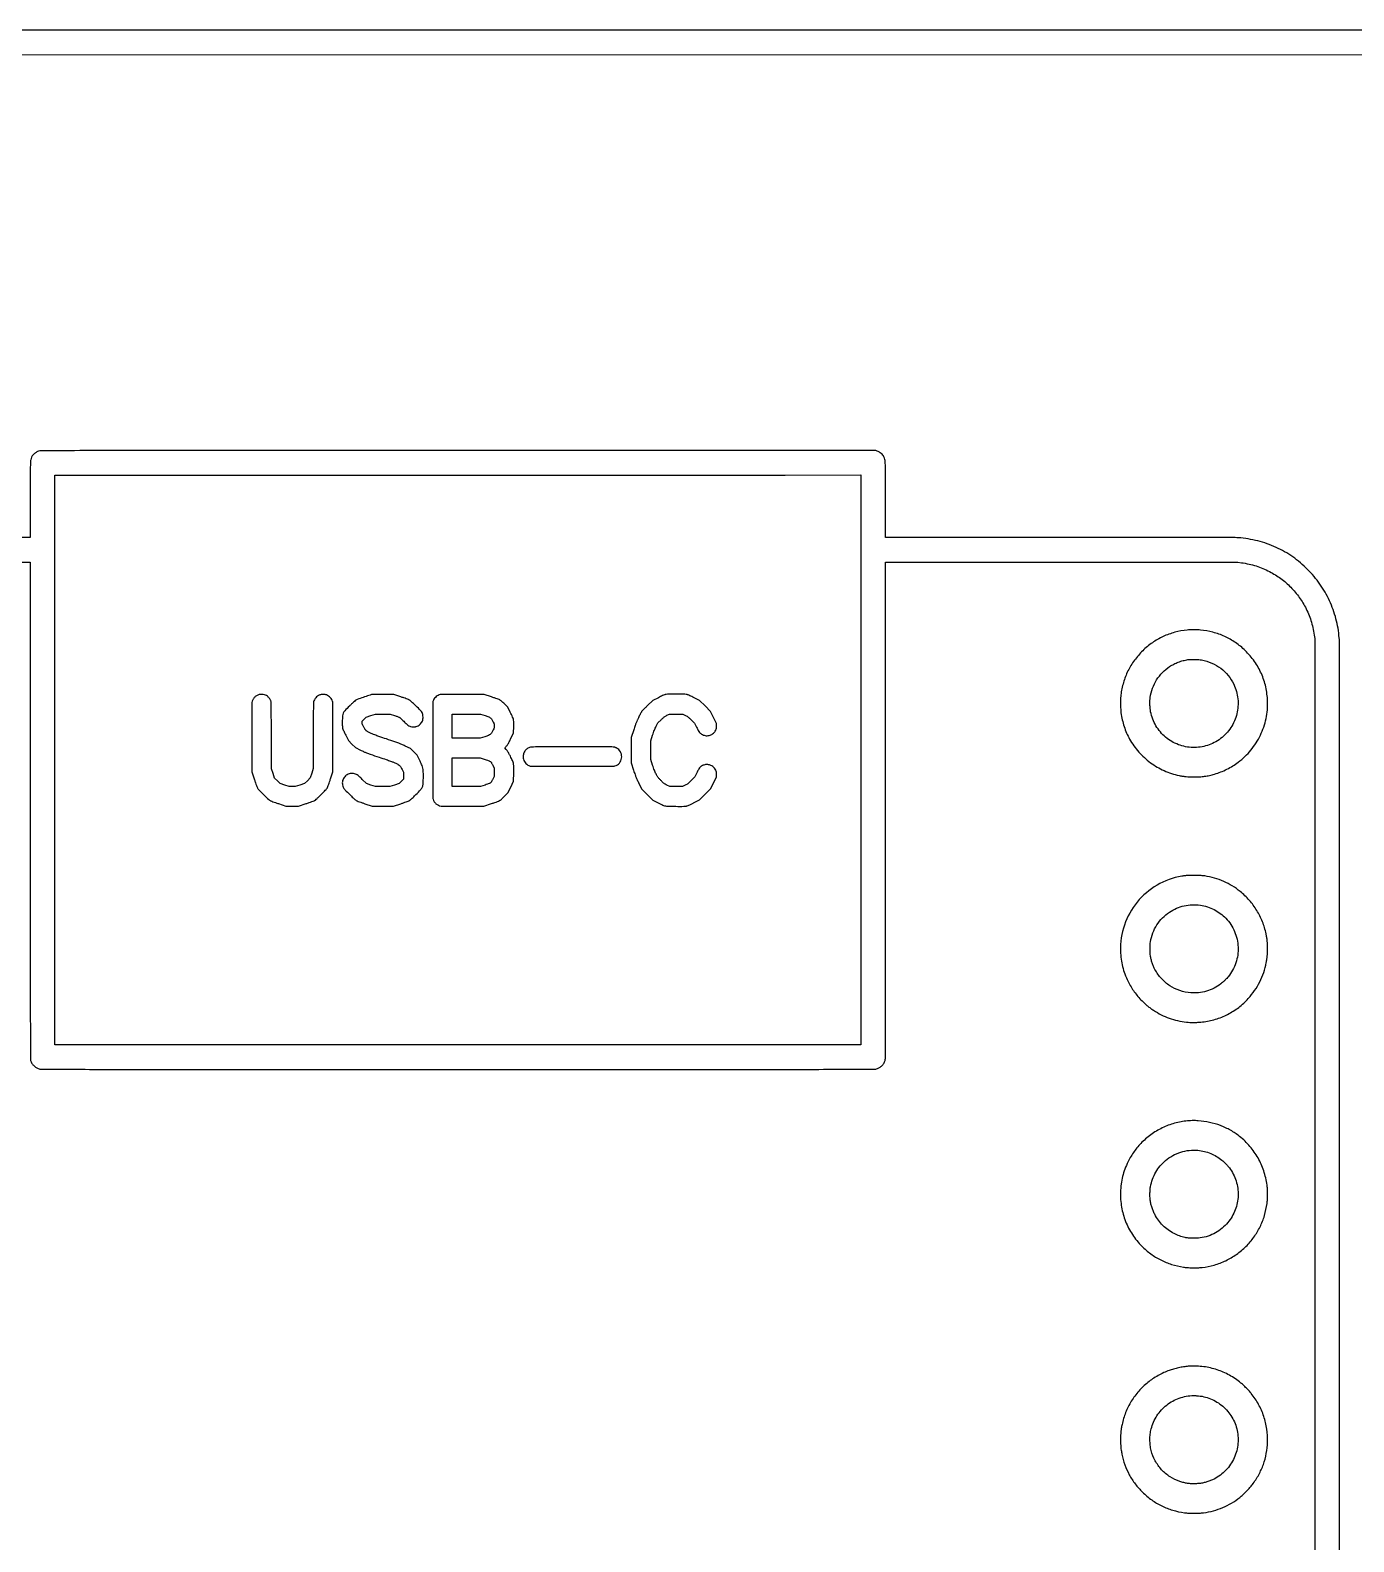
# Model space of a CAD drawing. Extents: x 980 to 25457, y 984 to 49020.
# Drawn here: x 5733 to 11298, y 42665 to 49020 of the extents above; entities that cross this region are included whole.
import ezdxf

# ---------------------------------------------------------------- set-up
doc = ezdxf.new("R2010")
doc.units = 0

msp = doc.modelspace()

# ---------------------------------------------------------------- linework, layer by layer
for points in [[(25353.176636, 36563.461695, -0.000001), (25352.040197, 20064.737908)], [(981.025332, 39243.286233, 0.000001), (980.725995, 36638.380945, 0.000022), (980.440705, 32466.957132, 0.000002), (980.203828, 20941, 0.000003), (980.107189, 12237.212398, 0.000012), (980.209361, 6804.802998)], [(1083.221486, 6831.128539, -0.000012), (1083.127559, 12273.089819, -0.000003), (1083.236026, 20942, -0.000002), (1083.488164, 32350.921193, -0.000022), (1083.779877, 36579.793336, -0.000001), (1084.083373, 39239.060792, -0.032823)], [(1895.500479, 7922.608607, -0.000003), (1895.516153, 10549.853821, -0.000001), (1895.574114, 14934.526042, -0.000001), (1895.654924, 19974.475505, -0.000001), (1895.750479, 25038.650259)], [(25455.283853, 8026.2, 0.000006), (25455.447111, 13939.785085, 0.000004), (25455.5, 20957, 0.000003), (25455.451202, 30583.274766, 0.000015), (25455.249846, 35648.33495)], [(23837.04827, 49018.908979, 0.000001), (21675.802621, 49019.17901, 0.000024), (18681.279442, 49019.402857, 0.000005), (13233.5, 49019.49605, 0.000002), (9165.520775, 49019.509787, 0.000004), (5739.221875, 49019.480206), (2624.651725, 49019.429796, 0.006065)], [(24540.017364, 25078.057967, 0.000003), (24540.072189, 18212.977995, 0.000025)], [(1792.666637, 28542.695892, 0.000006), (1792.411049, 24569.503036, 0.000003), (1792.195825, 19883.965567, 0.000004), (1792.047621, 15244.749166, 0.000006), (1792, 11426.463451)], [(24642.699465, 18970.575659, 0.000004), (24643, 25073.957926)], [(23728.367996, 45337.206403, 0.000002), (23728.354216, 42876.105371, 0.000002), (23728.361756, 40416.175094, 0.019036)], [(2708.027317, 40429.777448, 0.000002), (2708.046285, 42874.87655, 0.000002), (2708.048936, 45320.157135, 0.014115)], [(23830.974531, 40438.62303, -0.000002), (23830.960256, 42874.830485, -0.000002), (23830.963185, 45310.710508, -0.013332)], [(3927.081819, 39607.186035, -0.000009), (3927.030834, 42062.5, -0.000015), (3927.083211, 44019.818284, -0.000043), (3927.273896, 45364.109638, -0.000001), (3927.523559, 46447.438301, -0.02098)], [(4998.25, 46783.831897), (5733, 46784), (5733, 45739.181501, 0.000033), (5733.04104, 45113.616561, 0.000347), (5733.251681, 44858.332997, 0.000076), (5733.522526, 44696.342905, 0.071086), (5734.595379, 44688.931501, 0.031904), (5736.982612, 44682.38104, 0.035002), (5740.123171, 44676.396011, 0.034813), (5744.084709, 44670.879818, 0.030911), (5748.923634, 44665.729275, 0.028696), (5754.527444, 44661.03405, 0.03534), (5760.269907, 44657.358337, 0.035839), (5766.40299, 44654.567206, 0.030989), (5773.175045, 44652.520659, 0.057708), (5781.553716, 44651.542377, 0.000024), (6073.318739, 44651.281111, 0.000191), (6518.372388, 44651.073924, 0.000021), (7530.5, 44651.032145, 0.000023), (8512.528268, 44651.07882, 0.000178), (8971.765752, 44651.285426, 0.00002), (9279.595097, 44651.546215, 0.052038), (9288.173668, 44652.449164, 0.068608), (9301.267774, 44657.167459, 0.066694), (9312.736765, 44665.287016, 0.066524), (9321.687811, 44676.160946, 0.067642), (9327.408402, 44688.944236, 0.071087), (9328.484825, 44696.380073, 0.000077), (9328.754994, 44857.966724, 0.000348), (9328.964342, 45112.863846, 0.000033), (9329.001905, 45739.202855), (9328.996246, 46784.017239), (10069.748123, 46783.733276), (10810.5, 46783.449313), (10825.5, 46781.257744, -0.017736), (10858.122079, 46775.303118, -0.022542), (10887.690016, 46767.402892, -0.023019), (10915.914119, 46757.029988, -0.019934), (10944.485394, 46743.645822, -0.039611), (10991.600284, 46714.295003, -0.039627), (11033.49025, 46677.884939, -0.039523), (11069.208345, 46635.224314, -0.03896), (11097.960231, 46587.276856, -0.02115), (11110.458555, 46559.288898, -0.022135), (11120.339276, 46530.762074, -0.021678), (11127.825705, 46500.923273, -0.018625), (11133.148811, 46469, -0.031925), (11133.993813, 46455.846277, -0.000004), (11134.249326, 45644.805307, -0.000067), (11134.453277, 44464.196793, -0.00001), (11134.5, 42062, -0.000007), (11134.463031, 39280.038865, -0.000094)], [(4262.779968, 46783.474176, -0.000002), (4478.157812, 46783.618324, -0.000068)], [(9610.271132, 37341.536806, -0.000009), (7531, 37341.5, -0.000009), (5451.728868, 37341.536806, -0.000127)], [(5795.483162, 37238.548716, 0.000014), (7531, 37238.5, 0.000009), (9599.541285, 37238.537325, 0.000125)], [(2604.461959, 44426.350923, -0.000012), (2604.5, 42876, -0.000018), (2604.451435, 41557.536985, -0.000112)], [(11238.057044, 42062.345424), (11238.072115, 46439.017179, 0.020738), (11236.983929, 46465.244163, 0.043059), (11223.287912, 46545.511941, 0.04443), (11196.123317, 46621.370684, 0.044538), (11156.058671, 46691.072009, 0.043701), (11104.056201, 46753.056201, 0.044099), (11041.496297, 46805.457096, 0.045206), (10971.213986, 46845.583119, 0.044996), (10894.55186, 46872.570802, 0.042886), (10813.050106, 46885.960728, 0.018882), (10799.855564, 46886.4803, 0.000053), (10622.532731, 46886.745074, 0.00026), (10395.572676, 46886.942189, 0.000087), (10064.289202, 46887), (9328.978192, 46887), (9329.010784, 47048.25, 0.000278), (9328.967988, 47169.021128, 0.008488), (9328.427841, 47199.216862, 0.036201), (9326.75392, 47214.767184, 0.07696), (9322.805525, 47226.174521, 0.051715), (9317.827901, 47233.6059, 0.04329), (9311.149636, 47240.356092, 0.042197), (9303.214578, 47246.019619, 0.04317), (9294.5, 47250.221231), (9288.5, 47252.5), (7533.57018, 47252.5, 0.000029), (6655.059061, 47252.448246, 0.000138), (6150.081451, 47252.249006, 0.000008), (5779.519662, 47251.994146, 0.050171), (5772.845926, 47251.318057, 0.065943), (5763.006423, 47247.915705, 0.046754), (5753.085156, 47241.722475, 0.046759), (5744.488592, 47233.794803, 0.066012), (5738.607828, 47225.209462, 0.078184), (5735.058555, 47214.231031, 0.031247), (5733.568361, 47198.452666, 0.007655), (5733.063958, 47167.666312, 0.000268), (5733, 47048.327084), (5733, 46887.017171), (4989.25, 46886.700333, 0.000068)], [(3927.550616, 37681.49543, -0.000007), (3927.290133, 38455.708212, -0.000071)], [(4252.900466, 37239.00771, 0.000007), (4889.194676, 37238.750974, 0.000084)]]:
    msp.add_lwpolyline(points, format="xyb")
msp.add_lwpolyline([(2686.03872, 48916.948282), (13227.892158, 48916.783512)])
for points in [[(9226, 45952.5), (9226, 44755), (7531, 44755), (5836, 44755), (5836, 45951.999638), (5836, 47148.999276), (7212.75, 47149.25, 0.000013), (7763.215338, 47149.364278, 0.000016), (8278.565625, 47149.500406, 0.000013), (8712.098617, 47149.63966, 0.000109), (8907.75, 47149.750362), (9226, 47150)], [(10597.578067, 46497.872127, 0.041802), (10545.695924, 46488.464308, 0.04297), (10496.598879, 46470.607912, 0.042976), (10451.282681, 46444.624962, 0.041838), (10410.635632, 46411.068366, 0.041257), (10375.81147, 46370.925524, 0.043437), (10348.720347, 46326.267473, 0.043298), (10329.683491, 46277.464631, 0.040478), (10318.804006, 46225, 0.025116), (10317.708619, 46210.090422, 0.007682), (10317.533356, 46187.483984, 0.00768), (10318.052579, 46164.88404, 0.02514), (10319.374778, 46150, 0.021812), (10324.808956, 46120.552834, 0.022834), (10332.724903, 46092.145467, 0.023312), (10343.01022, 46065.151552, 0.02517), (10355.535095, 46039.934315, 0.052633), (10394.230849, 45985.327027, 0.053727), (10443.233645, 45940.422131, 0.053841), (10500.576946, 45907.065173, 0.053285), (10563.917786, 45886.578759, 0.011053), (10579.704277, 45883.636922, 0.016818), (10593.536956, 45881.849549, 0.015662), (10608.155199, 45880.919341, 0.008057), (10626.5, 45880.623729, 0.013855), (10650.155367, 45881.27935, 0.020305), (10670.876467, 45883.275147, 0.020692), (10691.070593, 45886.908211, 0.01522), (10713.105592, 45892.530393, 0.02468), (10738.768256, 45901.309154, 0.021276), (10764.77533, 45912.970032, 0.021237), (10789.751679, 45926.826673, 0.024301), (10812.324676, 45942.189414, 0.059692), (10865.702828, 45993.475129, 0.059649), (10905.469818, 46055.930579, 0.059833), (10929.277777, 46125.823738, 0.060755), (10935.691452, 46199, 0.046364), (10928.086959, 46258.746693, 0.049425), (10909.653914, 46314.739341, 0.049362), (10880.563666, 46366.087695, 0.046022), (10841.359651, 46412.063378, 0.042598), (10800.814041, 46445.364226, 0.043412), (10755.458333, 46471.074263, 0.04313), (10706.059525, 46488.699445, 0.040944), (10653.5, 46497.974324, 0.017211), (10641.883649, 46498.653553, 0.006454), (10625.5709, 46498.8343, 0.00646), (10609.246852, 46498.593548, 0.017041)], [(10657.811064, 46372.633163, -0.055911), (10700.733819, 46359.478505, -0.059898), (10738.606574, 46337.352067, -0.060376), (10769.909957, 46307.058622, -0.058394), (10793.480114, 46269.839496, -0.086132), (10810.72047, 46208.977271, -0.085868), (10806.473539, 46145.796433, -0.085888), (10781.249382, 46087.726866, -0.086226), (10738.005465, 46041.601522, -0.083722), (10682.863569, 46012.995681, -0.084478), (10621.56529, 46004.173613, -0.084424), (10560.766379, 46016.123034, -0.083472), (10507.06843, 46047.518744, -0.043301), (10484.832172, 46069.612253, -0.042357), (10466.550569, 46095.360927, -0.042119), (10452.782723, 46123.968026, -0.04178), (10443.959088, 46154.554728, -0.028467), (10442.081154, 46167.839981, -0.014586), (10441.166991, 46184.647786, -0.014587), (10441.23458, 46201.514804, -0.027907), (10442.437652, 46215, -0.051019), (10452.123114, 46253.455852, -0.053383), (10469.299265, 46288.533546, -0.053449), (10493.489882, 46319.142735, -0.051382), (10523.917641, 46344.385255, -0.030061), (10541.289982, 46354.558063, -0.026685), (10560.450704, 46363.02944, -0.026542), (10580.519622, 46369.454854, -0.028845), (10600.609129, 46373.508602, -0.029142), (10612.446555, 46374.495396, -0.010052), (10629.622949, 46374.577836, -0.009886), (10646.667902, 46373.979759, -0.03272)], [(6695, 46226.461181, 0.069348), (6684.08874, 46221.708629, 0.073087), (6675.110474, 46214.22014, 0.072712), (6668.631438, 46204.428312, 0.067589), (6665.024092, 46192.945918, 0.040263), (6664.47474, 46186.78585, 0.000759), (6664.250384, 46154.471033, 0.001431), (6664.137493, 46110.398076, 0.000442), (6664.216169, 46044), (6664.510932, 45901.5), (6675.604642, 45868.969049, 0.003084), (6680.040797, 45856.21858, 0.004254), (6684.192147, 45844.828157, 0.002727), (6687.809521, 45835.317682, 0.051115), (6689.260302, 45832.469049, 0.052565), (6694.801527, 45825.591804, 0.002696), (6715.113372, 45805.411756, 0.00208), (6736.04432, 45785.01019, 0.074136), (6741.549297, 45781.076573, 0.028924), (6744.372578, 45779.83403, 0.00157), (6753.500882, 45776.464391, 0.002442), (6764.398466, 45772.540701, 0.00178), (6776.549297, 45768.281327), (6807.5, 45757.555365), (6834, 45757.527682), (6860.5, 45757.5), (6893, 45768.388416, 0.002512), (6905.740943, 45772.728303, 0.003471), (6917.128125, 45776.759749, 0.002194), (6926.655602, 45780.254768, 0.042408), (6929.5, 45781.596455, 0.054732), (6932.016291, 45783.449951, 0.002928), (6939.286118, 45790.223578, 0.004559), (6947.828511, 45798.425266, 0.003304), (6957.197422, 45807.70804, 0.002319), (6969.90782, 45820.588072, 0.011515), (6976.849858, 45828.023375, 0.020092), (6981.018794, 45833.096275, 0.058557), (6983.309919, 45837, 0.017353), (6984.72826, 45840.560838, 0.001585), (6987.92002, 45849.55, 0.002049), (6991.6495, 45860.300768, 0.001603), (6995.612497, 45872), (7005.5, 45901.5), (7005.5, 46047.5, 0.00031), (7005.450623, 46127.168282, 0.002015), (7005.239325, 46167.265565, 0.001618), (7004.918365, 46192.867944, 0.066799), (7004.097298, 46198.331224, 0.06435), (7000.501873, 46206.578863, 0.052134), (6994.703548, 46214.305289, 0.05172), (6987.375464, 46220.725822, 0.060701), (6979.252085, 46225.109805, 0.056783), (6972.584519, 46226.884832, 0.036019), (6964.558839, 46227.485731, 0.036098), (6956.564954, 46226.929763, 0.058825), (6950, 46225.189557, 0.060547), (6941.170215, 46220.393559, 0.058652), (6933.640443, 46213.577434, 0.059263), (6927.96474, 46205.273197, 0.064468), (6924.590347, 46196.097409, 0.049656), (6923.64899, 46188.569985, 0.003531), (6923.265684, 46167.419088, 0.002471), (6923.046656, 46131.618583, 0.000294), (6923, 46052.30319), (6923, 45915.50119), (6916.492492, 45895.977475), (6909.984984, 45876.45376), (6898.242492, 45864.839149), (6886.5, 45853.224537), (6866.499405, 45846.612269), (6846.49881, 45840), (6834.34125, 45840), (6822.18369, 45840), (6802.841845, 45846.623268), (6783.5, 45853.246537), (6771.977972, 45864.630259), (6760.455943, 45876.013981), (6753.977972, 45895.256991), (6747.5, 45914.5), (6747, 46055), (6746.5, 46195.5), (6744.177371, 46201.252085, 0.038027), (6741.604945, 46206.447001, 0.029224), (6738.059717, 46211.693707, 0.029558), (6733.992822, 46216.408385, 0.043282), (6729.852016, 46219.99224, 0.061942), (6722.136589, 46224.239171, 0.049023), (6712.981346, 46226.886592, 0.049292), (6703.545831, 46227.690736, 0.064797)], [(7168.5, 46226.583953, 0.018486), (7156.968866, 46223.138868, 0.002449), (7132.89134, 46214.832797, 0.001348), (7107.800186, 46205.963243, 0.046532), (7102.118304, 46203.319659, 0.050429), (7099.415206, 46201.351915, 0.00342), (7092.359386, 46194.949863, 0.004875), (7084.05866, 46187.163335, 0.003635), (7075.049473, 46178.419278, 0.009376), (7055.542882, 46158.475247, 0.080824), (7048.594368, 46148.192512, 0.093668), (7045.729797, 46136.792135, 0.014581), (7045.024446, 46113.460099, 0.003238), (7045.086531, 46101.993777, 0.009813), (7045.332406, 46094.194518, 0.014054), (7045.77541, 46088.615964, 0.03688), (7046.49813, 46084.668488, 0.038308), (7047.679025, 46081.23637, 0.004642), (7050.915194, 46073.935753, 0.005491), (7054.942999, 46065.324643, 0.004498), (7059.431187, 46056.208389), (7070.866114, 46033.5), (7085.683057, 46018.909268), (7100.5, 46004.318536), (7121.5, 45993.527256, 0.008544), (7135.836593, 45986.467103, 0.018817), (7147.069174, 45981.679902, 0.009719), (7162.319895, 45976.185268, 0.000917), (7200, 45963.508449, -0.001341), (7229.94623, 45953.405293, -0.005205), (7248.416721, 45946.903237, -0.008234), (7260.983556, 45942.096066, -0.020238), (7270, 45938.044755, -0.018515), (7280.467273, 45932.329334, -0.05842), (7286.804464, 45927.476469, -0.061467), (7291.674598, 45921.426706, -0.022102), (7297.089072, 45911.765377), (7303, 45900.030753), (7303, 45885.745626), (7303, 45871.460499), (7293.736289, 45862.235307), (7284.472579, 45853.010115), (7265.015127, 45846.505057), (7245.557675, 45840), (7214.973764, 45840), (7184.389852, 45840), (7165.503055, 45846.538537), (7146.616257, 45853.077073), (7129.017187, 45870.372955, 0.008886), (7116.141791, 45882.584399, 0.037754), (7107.800335, 45889.134699, 0.058741), (7100.55154, 45892.843096, 0.049002), (7092.181933, 45895.048104, 0.116779), (7074.234856, 45893.738683, 0.11141), (7058.42669, 45884.53491, 0.110797), (7048.040764, 45869.385013, 0.114433), (7045.28364, 45851.432658, 0.051091), (7046.983376, 45841.961757, 0.079082), (7050.496919, 45834.449982, 0.040951), (7057.72369, 45825.461882, 0.005348), (7074.826567, 45807.815242, 0.002785), (7086.570038, 45796.086306, 0.009452), (7094.413848, 45788.626575, 0.013475), (7100.033285, 45783.752819, 0.051729), (7103.888995, 45781.203799, 0.029153), (7107.553739, 45779.556285, 0.002733), (7116.811142, 45776.08519, 0.0035), (7127.909761, 45772.08081, 0.002745), (7140, 45767.888558), (7170.5, 45757.5), (7215.5, 45757.507116), (7260.5, 45757.514231), (7290.5, 45767.765403, 0.002101), (7302.390734, 45771.884415, 0.002689), (7313.303125, 45775.782011, 0.002078), (7322.416997, 45779.135551, 0.022852), (7326, 45780.660721, 0.054965), (7329.824754, 45783.047753, 0.015839), (7335.166886, 45787.542331, 0.010346), (7342.759316, 45794.64121, 0.002673), (7354.699353, 45806.402434, 0.011645), (7374.91814, 45827.492583, 0.088135), (7382.275049, 45839.092484, 0.086442), (7385.252382, 45852.601178, 0.01099), (7385.925212, 45882.5, 0.005989), (7385.648065, 45906.689564, 0.047683), (7384.325979, 45917.77262, 0.053158), (7380.948777, 45927.955584, 0.008423), (7371.906167, 45947), (7359.763239, 45971.5), (7345.631619, 45985.643692), (7331.5, 45999.787384), (7309.5, 46010.515899, 0.008296), (7294.87276, 46017.35099, 0.01492), (7282.62743, 46022.3946, 0.008444), (7266.217512, 46028.272998, 0.001112), (7231.174273, 46040.075625, -0.001127), (7198.585506, 46051.052671, -0.006994), (7181.953859, 46056.957251, -0.01345), (7170.924613, 46061.38841, -0.017905), (7161.174273, 46066.035168, -0.008638), (7155.657475, 46069.033361, -0.009326), (7150.388439, 46072.147102, -0.008915), (7145.972511, 46074.978949, -0.043605), (7143.658712, 46076.83175, -0.04534), (7141.688827, 46079.087643, -0.015719), (7139.261885, 46082.667521, -0.014201), (7136.613857, 46087.126138, -0.010267), (7133.908712, 46092.234623, -0.006384), (7130.731972, 46098.749334, -0.026707), (7129.084401, 46102.785799, -0.042164), (7128.272994, 46105.965488, -0.041417), (7128, 46109.255473), (7128, 46114.541699), (7136.765203, 46123.266291), (7145.530406, 46131.990883), (7164.986366, 46138.495442), (7184.442325, 46145), (7215.61892, 46145), (7246.795515, 46145), (7264.647758, 46138.897187, -0.001779), (7271.632391, 46136.481698, -0.002503), (7277.843404, 46134.274021, -0.001463), (7283.064233, 46132.371522, -0.034316), (7284.5, 46131.728656, -0.06336), (7285.816331, 46130.796566, -0.00186), (7290.818732, 46126.16978, -0.003702), (7296.657357, 46120.647798, -0.002541), (7303.202066, 46114.301361, 0.010099), (7316.564825, 46101.729695, 0.049705), (7324.8851, 46095.594434, 0.076443), (7332.474058, 46092.5328, 0.045807), (7342.122285, 46091.17981, 0.012164), (7346.518149, 46091.076723, 0.023246), (7350.045319, 46091.243908, 0.027309), (7353.129025, 46091.705077, 0.027426), (7356.139586, 46092.499159, 0.051522), (7364.145859, 46096.033173, 0.049998), (7371.348275, 46101.1593, 0.050171), (7377.367756, 46107.59396, 0.052657), (7381.873844, 46115, 0.026334), (7383.295665, 46118.471546, 0.04593), (7384.047249, 46121.486941, 0.031294), (7384.390525, 46125.29475, 0.006535), (7384.486211, 46132, 0.038769), (7383.60602, 46143.513608, 0.101365), (7380.729509, 46151.253265, 0.053913), (7374.041654, 46159.771545, 0.005332), (7355.644799, 46178.220391, 0.003184), (7344.707705, 46188.821035, 0.008321), (7336.6751, 46196.255865, 0.010186), (7330.690806, 46201.397009, 0.050336), (7327, 46203.861787, 0.029861), (7323.403276, 46205.504821, 0.002796), (7314.303125, 46208.963519, 0.003582), (7303.390654, 46212.952484, 0.002808), (7291.5, 46217.127548), (7261.5, 46227.472303), (7217.5, 46227.675423, 0.00141), (7195.630218, 46227.7147, 0.005312), (7181.923814, 46227.555044, 0.006604), (7172.738991, 46227.229039, 0.051212)], [(7456.5, 46226.604453, 0.05867), (7447.846718, 46223.313773, 0.052353), (7439.827412, 46217.999889, 0.052325), (7433.082758, 46211.133081, 0.058465), (7428.196363, 46203.253147), (7425.5, 46197.5), (7425.240391, 45995.038967, 0.000182), (7425.130746, 45875.511304, 0.001738), (7425.280108, 45824.430539, 0.001703), (7425.580954, 45793.755421, 0.066719), (7426.571699, 45787.038967, 0.07334), (7431.349638, 45776.513075, 0.071283), (7439.000464, 45767.698809, 0.070566), (7448.896049, 45761.318036, 0.069503), (7460.226649, 45757.899318, 0.035882), (7465.318981, 45757.478129, 0.000919), (7488.335875, 45757.27208, 0.001784), (7517.097774, 45757.170094, 0.000891), (7553.5, 45757.235749), (7640.5, 45757.547629), (7673.030951, 45768.62299, 0.003022), (7685.781434, 45773.05014, 0.004169), (7697.171843, 45777.189549, 0.002667), (7706.684684, 45780.794601, 0.050233), (7709.530951, 45782.233108, 0.041563), (7711.81405, 45783.973847, 0.005069), (7716.446592, 45788.243312, 0.005981), (7721.848753, 45793.447511, 0.004901), (7727.5, 45799.133932), (7741.5, 45813.5), (7753.5, 45837.860108), (7765.5, 45862.220217), (7765.797437, 45898.191019, 0.001422), (7765.907073, 45918.401519, 0.008741), (7765.751924, 45928.813383, 0.01679), (7765.322854, 45935.309208, 0.045876), (7764.44887, 45939.823879, 0.032789), (7763.226619, 45943.188267, 0.004156), (7760.060984, 45950.232814, 0.004861), (7756.147577, 45958.537503, 0.004024), (7751.822799, 45967.307579, 0.003545), (7745.560941, 45979.535594, 0.01635), (7741.656806, 45986.465374, 0.026623), (7738.323274, 45991.348531, 0.026013), (7734.465421, 45995.889509), (7728.088109, 46002.649796), (7734.132077, 46008.574898, 0.032327), (7737.963403, 46012.850095, 0.031855), (7741.232177, 46017.603748, 0.016485), (7745.277954, 46024.909808, 0.002474), (7752.838023, 46039.874038), (7765.5, 46065.248077), (7765.759677, 46092.874038, 0.006225), (7765.694554, 46114.218797, 0.056049), (7764.507826, 46123.47723, 0.052746), (7761.291241, 46132.431742, 0.005166), (7751.074461, 46153.022596), (7740.648922, 46173.5), (7726.574461, 46187.618345, 0.006503), (7720.609124, 46193.448629, 0.009374), (7715.170538, 46198.4365, 0.009106), (7710.611652, 46202.317407, 0.054284), (7708, 46204.023135, 0.028768), (7704.921192, 46205.370756, 0.00185), (7695.715625, 46208.745314, 0.002699), (7684.701943, 46212.669405, 0.002006), (7672.5, 46216.887886), (7641.5, 46227.466191), (7551.5, 46227.663535, 0.000615), (7506.109684, 46227.707264, 0.00272), (7479.395537, 46227.554808, 0.002347), (7461.466432, 46227.270743, 0.056473)], [(8402.5, 46226.582381, 0.042134), (8399.41578, 46225.530328, 0.003999), (8392.133263, 46222.26988, 0.005088), (8383.506962, 46218.218045, 0.003988), (8374.230256, 46213.653378), (8350.960512, 46201.971903), (8328.470102, 46180.350048, 0.003613), (8318.405621, 46170.533317, 0.007653), (8310.781271, 46162.753826, 0.008553), (8305.23853, 46156.718931, 0.045441), (8302.582552, 46153.114096, 0.013341), (8300.734272, 46149.867116, 0.002513), (8297.546101, 46143.828687, 0.002685), (8293.893932, 46136.733751, 0.002458), (8290.207641, 46129.387818, 0.008967), (8285.061822, 46118.52091, 0.012482), (8280.876752, 46108.604434, 0.009613), (8276.470287, 46096.723793, 0.003069), (8270.364935, 46078.887818), (8259.5, 46046.5), (8259.5, 45993), (8259.5, 45939.5), (8269.887206, 45908.5, 0.003284), (8276.207678, 45890.040278, 0.012402), (8280.525532, 45878.612327, 0.014027), (8285.138241, 45868.117514, 0.005101), (8292.241943, 45853.5), (8304.209474, 45829.5), (8327.354737, 45806.379859), (8350.5, 45783.259718), (8373.850215, 45771.556663, 0.003985), (8384.825567, 45766.164869, 0.009151), (8393.192614, 45762.323897, 0.011476), (8399.563354, 45759.711804, 0.039344), (8403.850215, 45758.444167, 0.048579), (8413.876145, 45757.318772, 0.002327), (8447.637624, 45756.979583, 0.00252), (8481.18244, 45756.967765, 0.043314), (8492.11351, 45757.968138, 0.051269), (8495.735457, 45759.01076, 0.008256), (8502.513014, 45761.870242, 0.007767), (8511.346503, 45765.935291, 0.003784), (8522.5, 45771.383611), (8547.5, 45783.830946), (8571.008566, 45807.665473), (8594.517132, 45831.5), (8606.508566, 45855.86322), (8618.5, 45880.22644), (8618.5, 45891.384247, 0.006742), (8618.407042, 45898.278292, 0.038927), (8618.026081, 45901.900808, 0.051532), (8617.125129, 45904.969543, 0.017234), (8615.203129, 45909.238951, 0.057259), (8609.849263, 45917.557607, 0.060045), (8602.823585, 45924.296889, 0.059791), (8594.369311, 45929.196144, 0.055948), (8584.805476, 45932.091746, 0.044064), (8578.588195, 45932.678786, 0.041278), (8572.223572, 45932.191326, 0.039722), (8565.796818, 45930.629815, 0.034793), (8559.394999, 45928.018404, 0.052807), (8552.846493, 45923.891014, 0.058163), (8547.541378, 45918.599689, 0.040271), (8542.26646, 45910.721553, 0.011861), (8535.473082, 45897.854971), (8526.829933, 45880.5), (8512.164967, 45865.673156, -0.004063), (8503.011862, 45856.568208, -0.025391), (8498.063589, 45852.194308, -0.036839), (8493.485814, 45849.066201, -0.014489), (8486.766657, 45845.423156), (8476.033313, 45840), (8449.00128, 45840), (8421.969247, 45840), (8410.234623, 45845.922438, -0.011543), (8402.868673, 45849.855934, -0.036859), (8398.232323, 45852.941832, -0.028012), (8393.482068, 45857.082561, -0.004601), (8384.836385, 45865.672438, -0.004701), (8376.16018, 45874.619439, -0.029873), (8372.077887, 45879.457222, -0.035991), (8368.922928, 45884.387794, -0.008659), (8364.439797, 45893, -0.012939), (8360.988949, 45900.392093, -0.008787), (8357.429314, 45908.970991, -0.007787), (8353.729879, 45918.794537, -0.005443), (8349.853412, 45929.976567), (8342, 45953.453134), (8342, 45993), (8342, 46032.546866), (8349.853655, 46056.023433, -0.005348), (8353.8379, 46067.523035, -0.008488), (8357.520527, 46077.271357, -0.009698), (8361.101996, 46085.800092, -0.012067), (8364.773087, 46093.575842), (8371.838863, 46107.651683), (8385.664915, 46120.940603, -0.005118), (8393.96125, 46128.752853, -0.023781), (8399.00177, 46132.977507, -0.031824), (8403.712886, 46136.107272, -0.014476), (8410.228827, 46139.614761), (8420.966687, 46145), (8448.733343, 46144.948361), (8476.5, 46144.896722), (8487.670838, 46139.198361, -0.013181), (8494.486721, 46135.491944, -0.032532), (8499.216086, 46132.32903, -0.024872), (8504.176041, 46128.115226, -0.005144), (8512.447491, 46120.186232), (8526.053307, 46106.872464), (8534.916591, 46089.186232, 0.010367), (8542.084276, 46075.594513, 0.04203), (8547.287726, 46067.823616, 0.062623), (8552.582945, 46062.67185, 0.046926), (8559.513948, 46058.395657, 0.094686), (8575.418421, 46053.990368, 0.100752), (8591.457604, 46055.914983, 0.101467), (8605.381182, 46063.933211, 0.097415), (8615.266372, 46076.886825, 0.017926), (8617.142281, 46081.067499, 0.051417), (8618.030475, 46084.119617, 0.038406), (8618.407644, 46087.744766, 0.006724), (8618.5, 46094.612288), (8618.5, 46105.772008), (8606, 46130.996204), (8593.5, 46156.2204), (8570.2389, 46179.071516), (8546.977799, 46201.922631), (8524.030511, 46213.463185, 0.004443), (8514.822755, 46217.991842, 0.00544), (8506.134424, 46222.053778, 0.004579), (8498.771215, 46225.318047, 0.038349), (8495.331512, 46226.50187, 0.061139), (8485.466045, 46227.818556, 0.002422), (8449.021133, 46228.026695, 0.002489), (8412.65651, 46227.87719, 0.058924)], [(7645.971347, 46138.509579, -0.009674), (7660.855764, 46133.21111, -0.071581), (7667.431201, 46129.582549, -0.089877), (7672.068851, 46124.547679, -0.019479), (7678.031412, 46114.280282, -0.005552), (7681.766584, 46107.036323, -0.041243), (7683.212899, 46103.441617, -0.058145), (7683.825109, 46100.150745, -0.016945), (7684, 46094.991518, -0.017605), (7683.81923, 46089.85892, -0.055104), (7683.200176, 46086.46673, -0.038546), (7681.750348, 46082.702609, -0.005439), (7678.091288, 46075.234623, -0.021262), (7672.081585, 46064.465046, -0.092221), (7667.194033, 46059.062854, -0.072804), (7660.161627, 46055.165163, -0.010265), (7644.499405, 46049.621034), (7624.49881, 46043), (7565.749405, 46043), (7507, 46043), (7507, 46094), (7507, 46145), (7566.778838, 46145), (7626.557675, 46145)], [(7836, 46005.569027, 0.090528), (7822.574475, 45999.051409, 0.090205), (7812.298234, 45988.203842, 0.090735), (7806.541748, 45974.491496, 0.09296), (7806.083154, 45959.75, 0.063953), (7808.884663, 45950.080997, 0.058497), (7814.098874, 45941.112229, 0.058494), (7821.248831, 45933.594473, 0.06393), (7829.747356, 45928.195887), (7835.5, 45925.5), (8010.958719, 45925.238959, 0.000205), (8115.64907, 45925.12622, 0.002059), (8159.403855, 45925.277237, 0.00223), (8185.332959, 45925.589174, 0.074069), (8191.458719, 45926.605158, 0.137827), (8210.023013, 45938.931824, 0.139031), (8219.373147, 45959.083515, 0.13792), (8216.788405, 45981.270293, 0.13489), (8203.016014, 45999.080145, 0.028109), (8200.563104, 46000.716063, 0.016168), (8197.443977, 46002.41863, 0.016119), (8194.190053, 46003.931006, 0.025824), (8191.314969, 46004.984435, 0.066722), (8183.592147, 46006.28092, 0.005575), (8163.274426, 46006.72655, 0.002663), (8125.507126, 46006.93257, 0.000162), (8012.644665, 46006.910583, 0.000301), (7924.863234, 46006.81218, 0.001468), (7875.172229, 46006.580691, 0.000713), (7840.95554, 46006.27201, 0.065328)], [(7645.457094, 45954.014339, -0.003996), (7655.590428, 45950.53765, -0.012499), (7662.324655, 45947.975939, -0.016859), (7666.884005, 45945.927763, -0.075761), (7669.27847, 45944.264339, -0.056565), (7670.756181, 45942.507786, -0.009972), (7673.072861, 45938.864979, -0.010691), (7675.624611, 45934.460674, -0.009434), (7678.098155, 45929.765377), (7684, 45918.030753), (7684, 45900.5), (7684, 45882.969247), (7678.094189, 45871.234623, -0.010614), (7675.564462, 45866.463134, -0.012001), (7672.931714, 45861.99767, -0.011781), (7670.514672, 45858.310756, -0.053813), (7668.844189, 45856.372635, -0.06521), (7666.218199, 45854.491284, -0.023956), (7662.089013, 45852.529491, -0.015077), (7655.793664, 45850.120442, -0.003892), (7645.499405, 45846.622635), (7625.49881, 45840), (7566.249405, 45840), (7507, 45840), (7507, 45899.833333, -0.001043), (7507.047973, 45922.821986, -0.001711), (7507.195833, 45942.286458, -0.000167), (7507.393359, 45959.684265, -0.195877), (7507.666667, 45960.333333, -0.195783), (7508.315292, 45960.606592, -0.000177), (7525.207345, 45960.804167, -0.001761), (7544.11556, 45960.952025, -0.001074), (7566.443446, 45961), (7624.553558, 45961)], [(10595, 45465.924845, 0.005845), (10590.91393, 45465.430367, 0.002599), (10585.53923, 45464.68765, 0.002572), (10579.857433, 45463.842515, 0.003476), (10574.729295, 45463.016211, 0.090205), (10471.230855, 45425.630796, 0.089639), (10387.265149, 45354.135066, 0.089656), (10333.648189, 45257.784664, 0.090282), (10317.330146, 45149, 0.023994), (10320.058116, 45114.611064, 0.029538), (10326.015138, 45082.988744, 0.02949), (10335.66715, 45052.246553, 0.023783), (10349.49317, 45020.5, 0.019145), (10361.749453, 44997.881709, 0.02186), (10375.207464, 44977.276753, 0.021833), (10390.428731, 44957.903707, 0.019006), (10407.97395, 44938.980215, 0.010993), (10419.812395, 44927.656425, 0.014296), (10431.16557, 44917.84645, 0.01431), (10443.051861, 44908.708741, 0.011049), (10456.5, 44899.415573, 0.029174), (10488.584773, 44880.863254, 0.030627), (10522.104205, 44866.5058, 0.030312), (10557.451702, 44856.232353, 0.027386), (10595, 44849.884076, 0.021731), (10608.839554, 44848.923822, 0.008308), (10628.152459, 44848.746082, 0.00836), (10647.579109, 44849.214997, 0.020128), (10661.914011, 44850.380164, 0.043005), (10716.678172, 44861.898913, 0.044898), (10767.840905, 44882.51246, 0.045187), (10814.211402, 44911.782123, 0.044709), (10854.74934, 44949, 0.033847), (10881.437345, 44982.613962, 0.034667), (10903.111136, 45019.262416, 0.034707), (10919.492541, 45058.512949, 0.034094), (10930.402192, 45099.884642, 0.01004), (10932.96246, 45114.836649, 0.016153), (10934.474238, 45127.675982, 0.014843), (10935.228984, 45141.329851, 0.006985), (10935.433408, 45159, 0.008251), (10935.091593, 45177.08138, 0.015422), (10934.122694, 45191.686216, 0.016411), (10932.307084, 45205.584082, 0.010916), (10929.357967, 45221.381894, 0.043125), (10914.148804, 45271.872304, 0.042692), (10890.464551, 45319.185746, 0.042558), (10859.007229, 45361.924009, 0.042281), (10820.704504, 45398.821108, 0.033756), (10787.468471, 45422.284145, 0.033609), (10751.32992, 45441.099659, 0.033202), (10712.56645, 45455.094047, 0.031245), (10671.5, 45464.17419, 0.026274), (10656.921379, 45465.675254, 0.006797), (10633.311338, 45466.536779, 0.006806), (10609.680456, 45466.755802, 0.026105)], [(10653.084823, 45341.427689, -0.042864), (10682.64949, 45334.764905, -0.042134), (10710.82388, 45323.132442, -0.041755), (10736.882205, 45306.822962, -0.0405), (10760.156534, 45286.258967, -0.091125), (10796.999059, 45230.566436, -0.090964), (10811.662774, 45165.378824, -0.090841), (10802.239424, 45099.156849, -0.090575), (10769.951405, 45040.5, -0.020081), (10763.742741, 45033.478095, -0.008513), (10754.890908, 45024.551494, -0.008435), (10745.8253, 45016.008844, -0.022527), (10738.998566, 45010.330846, -0.045968), (10710.523796, 44992.602348, -0.043958), (10678.867067, 44980.062948, -0.044363), (10645.803735, 44973.339402, -0.048904), (10613.153555, 44972.87504, -0.0597), (10566.607797, 44982.44448, -0.063777), (10524.751006, 45002.632964, -0.06407), (10489.489116, 45032.621188, -0.061175), (10462.327999, 45071, -0.02405), (10456.196157, 45083.837993, -0.018275), (10450.687784, 45098.429847, -0.017866), (10446.122334, 45113.802816, -0.019589), (10442.823038, 45129, -0.03642), (10441.762886, 45139.377902, -0.00727), (10441.49355, 45158.010585, -0.007263), (10441.76581, 45176.642124, -0.036547), (10442.82806, 45187, -0.047522), (10453.238944, 45224.58353, -0.051697), (10470.35747, 45258.408713, -0.052137), (10493.900865, 45287.762793, -0.049855), (10523.337878, 45312.107734, -0.045631), (10553.034876, 45328.337951, -0.046716), (10584.953106, 45338.760026, -0.046306), (10618.513914, 45343.137408, -0.043311)], [(10606.188933, 44434.923062, 0.045741), (10551.43032, 44426.367281, 0.045145), (10498.887168, 44407.979279, 0.045006), (10450.349297, 44380.393054, 0.044868), (10407.476898, 44344.541926, 0.019301), (10390.196045, 44325.845751, 0.021614), (10375.08321, 44306.54342, 0.021579), (10361.672211, 44285.979264, 0.019112), (10349.49317, 44263.5, 0.023783), (10335.66715, 44231.753447, 0.02949), (10326.015138, 44201.011256, 0.029538), (10320.058116, 44169.388936, 0.023994), (10317.330146, 44135, 0.050725), (10321.727001, 44072.451197, 0.051174), (10338.631253, 44012.262568, 0.051178), (10367.405836, 43956.765196, 0.050745), (10406.923398, 43908.096373, 0.039032), (10444.743193, 43875.630481, 0.040813), (10486.611403, 43849.974285, 0.040596), (10532.302576, 43831.350664, 0.037808), (10581.5, 43819.815236, 0.023705), (10598.228846, 43818.01277, 0.010727), (10620.262379, 43817.164531, 0.010756), (10642.521959, 43817.264398, 0.021469), (10660.087362, 43818.477098, 0.04116), (10711.675946, 43828.620013, 0.042557), (10760.307522, 43847.00685, 0.042707), (10804.970524, 43873.289524, 0.04206), (10844.765246, 43906.898579, 0.040014), (10878.044261, 43945.977548, 0.042068), (10904.053142, 43989.235298, 0.041797), (10922.587315, 44036.499926, 0.038511), (10933.627206, 44087.5, 0.024549), (10935.045282, 44103.738523, 0.009493), (10935.475467, 44126.336023, 0.009466), (10935.049716, 44148.881872, 0.025301), (10933.631049, 44164.887637, 0.044912), (10919.759011, 44224.466533, 0.049178), (10895.737527, 44278.72279, 0.049352), (10861.671223, 44327.081791, 0.045817), (10818, 44369.166303, 0.0399), (10779.731586, 44395.098942, 0.038351), (10737.331451, 44415.015896, 0.037882), (10691.866451, 44428.422676, 0.036847), (10644.474861, 44434.973875, 0.003579), (10632.997714, 44435.623558, 0.01268), (10625.624209, 44435.800783, 0.012322), (10618.14758, 44435.606567, 0.00324)], [(10642.5, 44310.961096, -0.036022), (10670.070614, 44306.34107, -0.036871), (10696.471397, 44297.833239, -0.037186), (10721.12691, 44285.623991, -0.038059), (10743.5, 44269.979916, -0.019949), (10751.133906, 44263.200452, -0.010184), (10760.191546, 44254.1238, -0.010175), (10768.825473, 44244.736791, -0.021067), (10775.096738, 44237, -0.083378), (10803.221036, 44181.996257, -0.083959), (10811.745733, 44120.95795, -0.083893), (10799.726219, 44060.470115, -0.083068), (10768.48163, 44007.058882, -0.045768), (10744.554494, 43983.185862, -0.046106), (10716.739479, 43964.130135, -0.045887), (10685.774079, 43950.420865, -0.044464), (10652.5, 43942.411645, -0.029501), (10638.357713, 43941.158819, -0.014835), (10620.428461, 43941.164139, -0.014821), (10602.627147, 43942.226427, -0.031157), (10588.938129, 43944.316849, -0.014111), (10576.711822, 43947.335437, -0.018052), (10565.653958, 43950.833406, -0.017802), (10554.754196, 43955.162574, -0.013115), (10543, 43960.694805, -0.038285), (10517.585071, 43976.02141, -0.040741), (10495.365538, 43994.760737, -0.040823), (10476.516822, 44016.817885, -0.03875), (10461.133426, 44042.018406, -0.021331), (10454.139302, 44057.351914, -0.022754), (10448.642177, 44072.902615, -0.022775), (10444.585108, 44088.875056, -0.021455), (10441.901788, 44105.471014, -0.026253), (10441.180622, 44116.567367, -0.010176), (10441.30302, 44131.972732, -0.010079), (10442.044155, 44147.256647, -0.0288), (10443.383182, 44157.811064, -0.041144), (10452.02406, 44189.523289, -0.043029), (10465.647027, 44218.89613, -0.043587), (10483.905295, 44245.165452, -0.044569), (10506.317442, 44267.658889, -0.04839), (10536.820564, 44288.591041, -0.049254), (10570.602129, 44303.124814, -0.049663), (10606.305313, 44310.68313, -0.050892)], [(10602, 43402.88953, 0.01839), (10582.287975, 43400.595289, 0.014881), (10561.341098, 43396.731563, 0.014846), (10540.598661, 43391.614779, 0.017984), (10521.5, 43385.549415, 0.02438), (10499.181537, 43376.317311, 0.017835), (10475.351626, 43364.012864, 0.017784), (10452.359626, 43349.98367, 0.023584), (10432.567121, 43335.534643, 0.043247), (10394.346423, 43298.901381, 0.042363), (10362.703371, 43255.998668, 0.04246), (10338.806105, 43208.477293, 0.043896), (10323.59635, 43158.122713, 0.010319), (10320.559608, 43141.892482, 0.017084), (10318.750955, 43128.075675, 0.016013), (10317.820926, 43113.557653, 0.007816), (10317.518077, 43095, 0.006568), (10317.74985, 43076.381933, 0.016023), (10318.539845, 43062.688379, 0.017492), (10320.154912, 43049.798901, 0.009353), (10323.002714, 43034, 0.03637), (10335.462339, 42988.936557, 0.038729), (10354.12464, 42947.132726, 0.038655), (10379.047886, 42908.637108, 0.035956), (10410.159905, 42873.429386, 0.038999), (10448.50979, 42841.308496, 0.041046), (10490.756763, 42816.143197, 0.04088), (10536.70919, 42798.136339, 0.038067), (10586.086585, 42787.319564, 0.025759), (10602.597733, 42785.861924, 0.009163), (10626.289486, 42785.430148, 0.009164), (10649.98252, 42785.86683, 0.025738), (10666.5, 42787.327777, 0.031551), (10708.249764, 42795.911086, 0.033738), (10747.634167, 42809.546429, 0.033986), (10784.566299, 42828.24598, 0.033022), (10819, 42851.937942, 0.021877), (10831.378229, 42862.629672, 0.009795), (10846.73795, 42877.696137, 0.009798), (10861.50561, 42893.363288, 0.021715), (10871.988739, 42905.991875, 0.037144), (10898.538881, 42946.947383, 0.039774), (10918.050809, 42990.476631, 0.039791), (10930.417852, 43036.529492, 0.037236), (10935.691452, 43085, 0.045183), (10932.622103, 43139.394145, 0.044468), (10919.83926, 43192.654956, 0.044241), (10897.75704, 43243.068297, 0.043759), (10867.081662, 43289.008425, 0.01916), (10856.993009, 43300.639289, 0.009884), (10843.544768, 43314.43643, 0.00988), (10829.606802, 43327.648716, 0.019782), (10817.994283, 43337.417047, 0.022091), (10794.165441, 43354.27173, 0.022196), (10768.979248, 43368.92963, 0.022583), (10743.050583, 43381.057948, 0.025038), (10717, 43390.340403, 0.022862), (10688.607055, 43397.485042, 0.023031), (10659.749967, 43401.986569, 0.023165), (10630.767637, 43403.796584, 0.023789)], [(10645.144045, 43278.954792, -0.081765), (10702.887036, 43263.361568, -0.081134), (10752.756845, 43230.055048, -0.081082), (10789.461226, 43182.589438, -0.081507), (10809.083319, 43126, -0.085256), (10809.1468, 43063.508675, -0.084363), (10788.38468, 43004.328328, -0.084487), (10749.274678, 42955.397964, -0.08586), (10696.382024, 42922.486368, -0.020668), (10680.831054, 42916.915732, -0.024399), (10665.704627, 42912.991088, -0.024003), (10650.057437, 42910.512924, -0.018886), (10632.935768, 42909.289935, -0.019178), (10615.347155, 42909.37456, -0.024139), (10599.129147, 42910.86155, -0.024581), (10583.375297, 42913.872584, -0.021219), (10567.186319, 42918.535413, -0.063183), (10525.768591, 42938.494591, -0.061978), (10490.34668, 42968.273004, -0.06194), (10463.285236, 43005.842747, -0.062964), (10446.431279, 43048.693049, -0.033225), (10442.35434, 43070.777916, -0.029011), (10440.989323, 43094.239147, -0.028988), (10442.349268, 43117.721533, -0.033016), (10446.421183, 43139.869913, -0.082329), (10470.646711, 43195.287524, -0.081976), (10511.487647, 43240.017068, -0.081946), (10564.551413, 43269.261241, -0.08218), (10624.144045, 43279.870265, -0.008722), (10628.969679, 43279.844904, -0.005217), (10634.703464, 43279.65486, -0.005222), (10640.409565, 43279.346374, -0.009034)]]:
    msp.add_lwpolyline(points, format="xyb", close=True)

doc.saveas('drawing.dxf')
